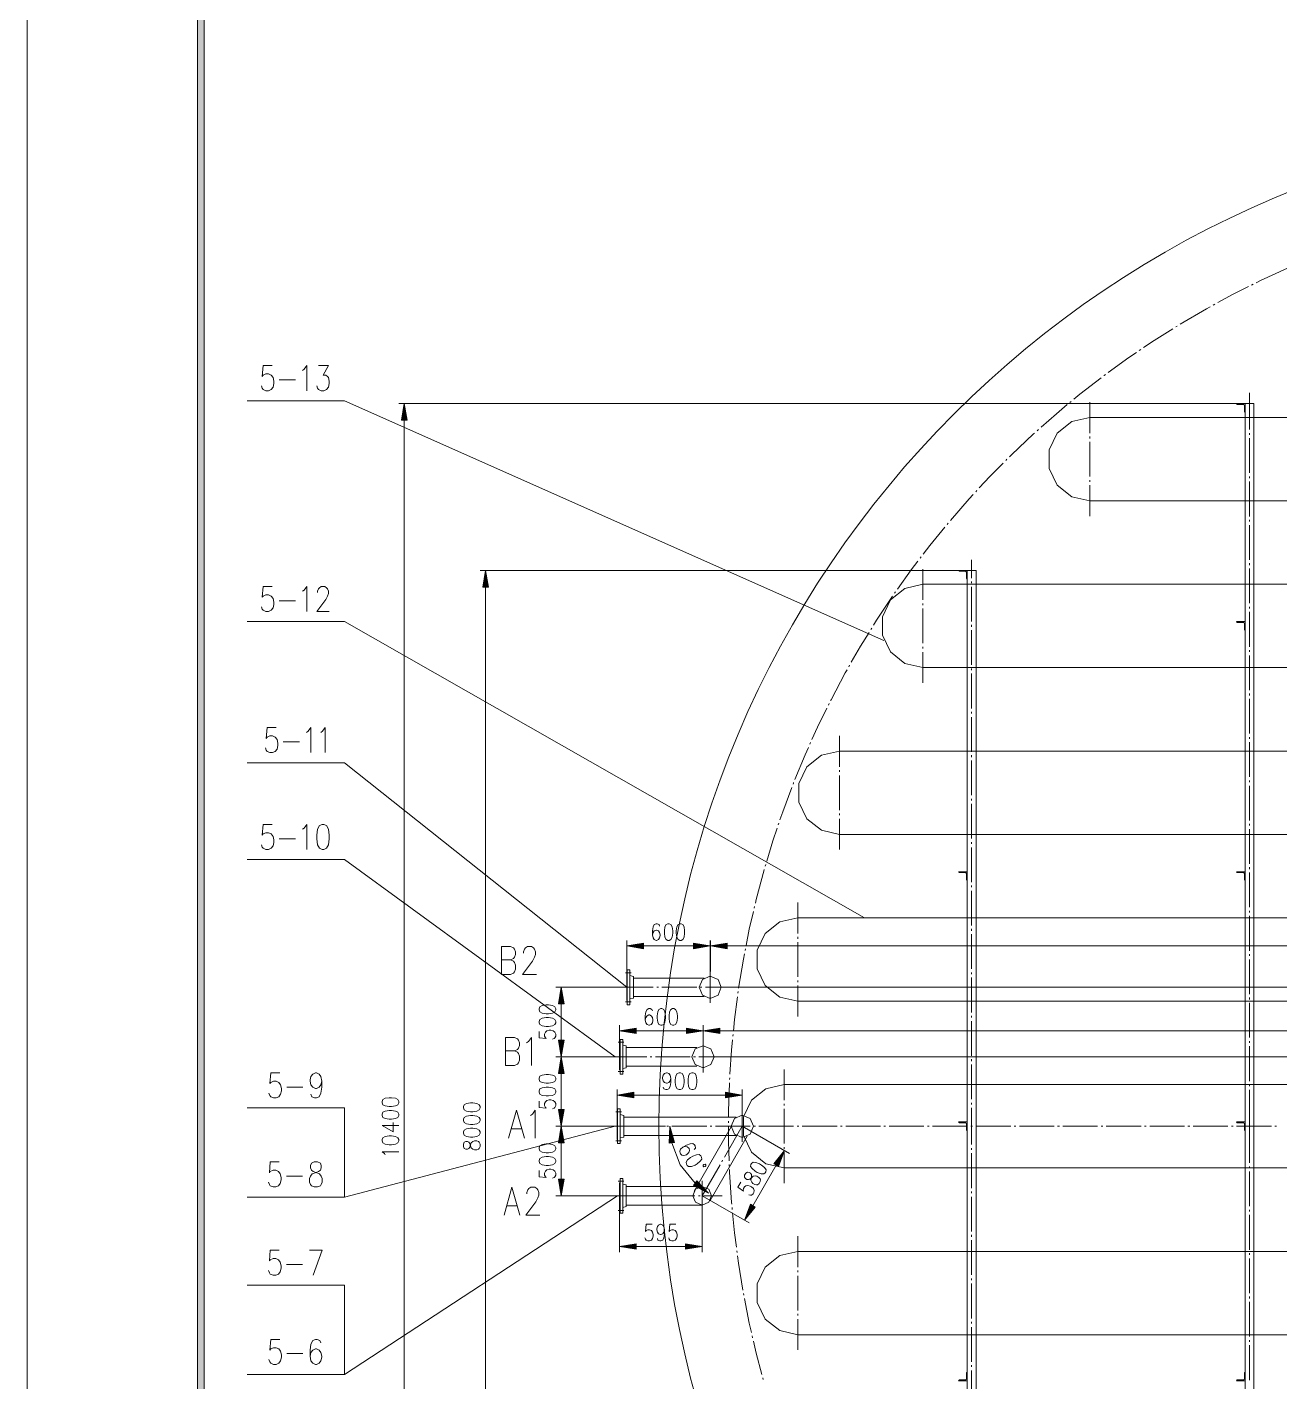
# Model space of a CAD drawing. Header units: millimetres. Extents: x 0 to 829, y 0 to 586.
# Drawn here: x 0 to 177.7, y 139.1 to 331.3 of the extents above; entities that cross this region are included whole.
import ezdxf

# ---------------------------------------------------------------- set-up
doc = ezdxf.new("R2010")
doc.units = ezdxf.units.MM

msp = doc.modelspace()

# ---------------------------------------------------------------- hatches: boundary and pattern name
h = msp.add_hatch(color=0)
h.dxf.hatch_style = 2
h.paths.add_polyline_path([(24.154694, 576.266028), (25.142472, 575.281778), (25.142472, 10.3505), (24.154694, 9.36625)])
h = msp.add_hatch(color=0)
h.dxf.hatch_style = 2
h.paths.add_polyline_path([(53.11775, 275.49475), (53.512861, 277.861889), (53.907972, 275.49475)])
h = msp.add_hatch(color=0)
h.dxf.hatch_style = 2
h.paths.add_polyline_path([(171.573472, 277.848836), (171.560419, 277.861889), (171.573472, 277.874942), (171.586525, 277.861889)])
h = msp.add_hatch(color=0)
h.dxf.hatch_style = 2
h.paths.add_polyline_path([(64.653583, 251.833944), (65.048694, 254.197556), (65.443806, 251.833944)])
h = msp.add_hatch(color=0)
h.dxf.hatch_style = 2
h.paths.add_polyline_path([(132.136444, 254.184503), (132.123392, 254.197556), (132.136444, 254.210608), (132.149497, 254.197556)])
h = msp.add_hatch(color=0)
h.dxf.hatch_style = 2
h.paths.add_polyline_path([(87.450083, 201.305583), (85.086472, 200.914), (87.450083, 200.518889)])
h = msp.add_hatch(color=0)
h.dxf.hatch_style = 2
h.paths.add_polyline_path([(94.5515, 201.305583), (96.915111, 200.914), (94.5515, 200.518889)])
h = msp.add_hatch(color=0)
h.dxf.hatch_style = 2
h.paths.add_polyline_path([(99.303417, 201.305583), (96.936278, 200.914), (99.303417, 200.518889)])
h = msp.add_hatch(color=0)
h.dxf.hatch_style = 2
h.paths.add_polyline_path([(75.385083, 192.676639), (75.776667, 195.043778), (76.171778, 192.676639)])
h = msp.add_hatch(color=0)
h.dxf.hatch_style = 2
h.paths.add_polyline_path([(86.427028, 189.258222), (84.059889, 188.863111), (86.427028, 188.471528)])
h = msp.add_hatch(color=0)
h.dxf.hatch_style = 2
h.paths.add_polyline_path([(93.524917, 189.258222), (95.892056, 188.863111), (93.524917, 188.471528)])
h = msp.add_hatch(color=0)
h.dxf.hatch_style = 2
h.paths.add_polyline_path([(98.255667, 189.258222), (95.892056, 188.863111), (98.255667, 188.471528)])
h = msp.add_hatch(color=0)
h.dxf.hatch_style = 2
h.paths.add_polyline_path([(75.385083, 187.550778), (75.776667, 185.183639), (76.171778, 187.550778)])
h = msp.add_hatch(color=0)
h.dxf.hatch_style = 2
h.paths.add_polyline_path([(75.385083, 182.820028), (75.776667, 185.183639), (76.171778, 182.820028)])
h = msp.add_hatch(color=0)
h.dxf.hatch_style = 2
h.paths.add_polyline_path([(86.084833, 180.1495), (83.717694, 179.754389), (86.084833, 179.359278)])
h = msp.add_hatch(color=0)
h.dxf.hatch_style = 2
h.paths.add_polyline_path([(99.098806, 180.1495), (101.465944, 179.754389), (99.098806, 179.359278)])
h = msp.add_hatch(color=0)
h.dxf.hatch_style = 2
h.paths.add_polyline_path([(75.385083, 177.690639), (75.776667, 175.327028), (76.171778, 177.690639)])
h = msp.add_hatch(color=0)
h.dxf.hatch_style = 2
h.paths.add_polyline_path([(75.385083, 172.959889), (75.776667, 175.327028), (76.171778, 172.959889)])
h = msp.add_hatch(color=0)
h.dxf.hatch_style = 2
h.paths.add_polyline_path([(91.066056, 172.931667), (91.200111, 175.327028), (91.849222, 173.016333)])
h = msp.add_hatch(color=0)
h.dxf.hatch_style = 2
h.paths.add_polyline_path([(105.932111, 170.014194), (107.456111, 171.866278), (106.6165, 169.619083)])
h = msp.add_hatch(color=0)
h.dxf.hatch_style = 2
h.paths.add_polyline_path([(75.385083, 167.834028), (75.776667, 165.466889), (76.171778, 167.834028)])
h = msp.add_hatch(color=0)
h.dxf.hatch_style = 2
h.paths.add_polyline_path([(94.992472, 167.572972), (96.668167, 165.854944), (94.526806, 166.934444)])
h = msp.add_hatch(color=0)
h.dxf.hatch_style = 2
h.paths.add_polyline_path([(102.605417, 164.253333), (101.765806, 162.006139), (103.289806, 163.858222)])
h = msp.add_hatch(color=0)
h.dxf.hatch_style = 2
h.paths.add_polyline_path([(86.427028, 158.668861), (84.059889, 158.277278), (86.427028, 157.882167)])
h = msp.add_hatch(color=0)
h.dxf.hatch_style = 2
h.paths.add_polyline_path([(93.426139, 158.668861), (95.793278, 158.277278), (93.426139, 157.882167)])

# ---------------------------------------------------------------- linework, layer by layer
at = {"color": 0, "lineweight": 0}
for points in [[(0, 0), (0, 585.632278), (829.154778, 585.632278), (829.154778, 0)], [(24.154694, 576.266028), (25.142472, 575.281778), (25.142472, 10.3505), (24.154694, 9.36625)], [(53.11775, 275.49475), (53.512861, 277.861889), (53.907972, 275.49475)], [(64.653583, 251.833944), (65.048694, 254.197556), (65.443806, 251.833944)], [(41.857083, 218.147194), (41.476083, 217.977861), (41.222083, 217.469861), (41.098611, 216.626722), (41.098611, 216.118722), (41.222083, 215.275583), (41.476083, 214.767583), (41.857083, 214.59825), (42.111083, 214.59825), (42.492083, 214.767583), (42.746083, 215.275583), (42.873083, 216.118722), (42.873083, 216.626722), (42.746083, 217.469861), (42.492083, 217.977861), (42.111083, 218.147194)], [(90.917889, 204.067833), (90.663889, 203.954944), (90.494556, 203.616278), (90.409889, 203.051833), (90.409889, 202.716694), (90.494556, 202.15225), (90.663889, 201.813583), (90.917889, 201.700694), (91.083694, 201.700694), (91.337694, 201.813583), (91.507028, 202.15225), (91.591694, 202.716694), (91.591694, 203.051833), (91.507028, 203.616278), (91.337694, 203.954944), (91.083694, 204.067833)], [(92.607694, 204.067833), (92.353694, 203.954944), (92.184361, 203.616278), (92.099694, 203.051833), (92.099694, 202.716694), (92.184361, 202.15225), (92.353694, 201.813583), (92.607694, 201.700694), (92.777028, 201.700694), (93.0275, 201.813583), (93.196833, 202.15225), (93.2815, 202.716694), (93.2815, 203.051833), (93.196833, 203.616278), (93.0275, 203.954944), (92.777028, 204.067833)], [(87.450083, 201.305583), (85.086472, 200.914), (87.450083, 200.518889)], [(94.5515, 201.305583), (96.915111, 200.914), (94.5515, 200.518889)], [(99.303417, 201.305583), (96.936278, 200.914), (99.303417, 200.518889)], [(95.348778, 195.043778), (95.807389, 196.1515), (96.915111, 196.610111), (98.026361, 196.1515), (98.484972, 195.043778), (98.026361, 193.936056), (96.915111, 193.477444), (95.807389, 193.936056)], [(75.385083, 192.676639), (75.776667, 195.043778), (76.171778, 192.676639)], [(72.622833, 191.826444), (72.735722, 191.554806), (73.074389, 191.374889), (73.635306, 191.286694), (73.973972, 191.286694), (74.538417, 191.374889), (74.877083, 191.554806), (74.989972, 191.826444), (74.989972, 192.006361), (74.877083, 192.278), (74.538417, 192.457917), (73.973972, 192.549639), (73.635306, 192.549639), (73.074389, 192.457917), (72.735722, 192.278), (72.622833, 192.006361)], [(72.622833, 190.02375), (72.735722, 189.752111), (73.074389, 189.572194), (73.635306, 189.484), (73.973972, 189.484), (74.538417, 189.572194), (74.877083, 189.752111), (74.989972, 190.02375), (74.989972, 190.203667), (74.877083, 190.475306), (74.538417, 190.655222), (73.973972, 190.743417), (73.635306, 190.743417), (73.074389, 190.655222), (72.735722, 190.475306), (72.622833, 190.203667)], [(89.891306, 192.020472), (89.637306, 191.907583), (89.467972, 191.568917), (89.383306, 191.004472), (89.383306, 190.665806), (89.467972, 190.104889), (89.637306, 189.766222), (89.891306, 189.653333), (90.060639, 189.653333), (90.314639, 189.766222), (90.480444, 190.104889), (90.565111, 190.665806), (90.565111, 191.004472), (90.480444, 191.568917), (90.314639, 191.907583), (90.060639, 192.020472)], [(91.581111, 192.020472), (91.327111, 191.907583), (91.157778, 191.568917), (91.073111, 191.004472), (91.073111, 190.665806), (91.157778, 190.104889), (91.327111, 189.766222), (91.581111, 189.653333), (91.750444, 189.653333), (92.004444, 189.766222), (92.173778, 190.104889), (92.254917, 190.665806), (92.254917, 191.004472), (92.173778, 191.568917), (92.004444, 191.907583), (91.750444, 192.020472)], [(86.427028, 189.258222), (84.059889, 188.863111), (86.427028, 188.471528)], [(93.524917, 189.258222), (95.892056, 188.863111), (93.524917, 188.471528)], [(98.255667, 189.258222), (95.892056, 188.863111), (98.255667, 188.471528)], [(75.385083, 187.550778), (75.776667, 185.183639), (76.171778, 187.550778)], [(94.322194, 185.183639), (94.780806, 186.291361), (95.892056, 186.7535), (96.999778, 186.291361), (97.458389, 185.183639), (96.999778, 184.075917), (95.892056, 183.617306), (94.780806, 184.075917)], [(75.385083, 182.820028), (75.776667, 185.183639), (76.171778, 182.820028)], [(72.622833, 181.966306), (72.735722, 181.698194), (73.074389, 181.518278), (73.635306, 181.426556), (73.973972, 181.426556), (74.538417, 181.518278), (74.877083, 181.698194), (74.989972, 181.966306), (74.989972, 182.146222), (74.877083, 182.417861), (74.538417, 182.597778), (73.973972, 182.6895), (73.635306, 182.6895), (73.074389, 182.597778), (72.735722, 182.417861), (72.622833, 182.146222)], [(92.501861, 182.908222), (92.230222, 182.798861), (92.050306, 182.460194), (91.962111, 181.89575), (91.962111, 181.557083), (92.050306, 180.992639), (92.230222, 180.6575), (92.501861, 180.544611), (92.681778, 180.544611), (92.953417, 180.6575), (93.133333, 180.992639), (93.221528, 181.557083), (93.221528, 181.89575), (93.133333, 182.460194), (92.953417, 182.798861), (92.681778, 182.908222)], [(94.304556, 182.908222), (94.032917, 182.798861), (93.853, 182.460194), (93.764806, 181.89575), (93.764806, 181.557083), (93.853, 180.992639), (94.032917, 180.6575), (94.304556, 180.544611), (94.484472, 180.544611), (94.756111, 180.6575), (94.936028, 180.992639), (95.024222, 181.557083), (95.024222, 181.89575), (94.936028, 182.460194), (94.756111, 182.798861), (94.484472, 182.908222)], [(72.622833, 180.163611), (72.735722, 179.8955), (73.074389, 179.715583), (73.635306, 179.623861), (73.973972, 179.623861), (74.538417, 179.715583), (74.877083, 179.8955), (74.989972, 180.163611), (74.989972, 180.343528), (74.877083, 180.615167), (74.538417, 180.795083), (73.973972, 180.886806), (73.635306, 180.886806), (73.074389, 180.795083), (72.735722, 180.615167), (72.622833, 180.343528)], [(50.359028, 178.660778), (50.471917, 178.389139), (50.807056, 178.209222), (51.3715, 178.121028), (51.710167, 178.121028), (52.274611, 178.209222), (52.60975, 178.389139), (52.722639, 178.660778), (52.722639, 178.840694), (52.60975, 179.112333), (52.274611, 179.29225), (51.710167, 179.380444), (51.3715, 179.380444), (50.807056, 179.29225), (50.471917, 179.112333), (50.359028, 178.840694)], [(86.084833, 180.1495), (83.717694, 179.754389), (86.084833, 179.359278)], [(99.098806, 180.1495), (101.465944, 179.754389), (99.098806, 179.359278)], [(50.359028, 176.858083), (50.471917, 176.586444), (50.807056, 176.406528), (51.3715, 176.318333), (51.710167, 176.318333), (52.274611, 176.406528), (52.60975, 176.586444), (52.722639, 176.858083), (52.722639, 177.038), (52.60975, 177.309639), (52.274611, 177.489556), (51.710167, 177.57775), (51.3715, 177.57775), (50.807056, 177.489556), (50.471917, 177.309639), (50.359028, 177.038)], [(61.891333, 177.941111), (62.004222, 177.669472), (62.342889, 177.489556), (62.907333, 177.397833), (63.246, 177.397833), (63.806917, 177.489556), (64.145583, 177.669472), (64.258472, 177.941111), (64.258472, 178.121028), (64.145583, 178.389139), (63.806917, 178.569056), (63.246, 178.660778), (62.907333, 178.660778), (62.342889, 178.569056), (62.004222, 178.389139), (61.891333, 178.121028)], [(61.891333, 176.138417), (62.004222, 175.866778), (62.342889, 175.686861), (62.907333, 175.595139), (63.246, 175.595139), (63.806917, 175.686861), (64.145583, 175.866778), (64.258472, 176.138417), (64.258472, 176.318333), (64.145583, 176.586444), (63.806917, 176.766361), (63.246, 176.858083), (62.907333, 176.858083), (62.342889, 176.766361), (62.004222, 176.586444), (61.891333, 176.318333)], [(75.385083, 177.690639), (75.776667, 175.327028), (76.171778, 177.690639)], [(99.896083, 175.327028), (100.358222, 176.43475), (101.465944, 176.893361), (102.573667, 176.43475), (103.032278, 175.327028), (102.573667, 174.215778), (101.465944, 173.757167), (100.358222, 174.215778)], [(61.891333, 174.332194), (62.004222, 174.064083), (62.342889, 173.884167), (62.907333, 173.792444), (63.246, 173.792444), (63.806917, 173.884167), (64.145583, 174.064083), (64.258472, 174.332194), (64.258472, 174.515639), (64.145583, 174.78375), (63.806917, 174.963667), (63.246, 175.055389), (62.907333, 175.055389), (62.342889, 174.963667), (62.004222, 174.78375), (61.891333, 174.515639)], [(75.385083, 172.959889), (75.776667, 175.327028), (76.171778, 172.959889)], [(91.066056, 172.931667), (91.200111, 175.327028), (91.849222, 173.016333)], [(50.359028, 173.252694), (50.471917, 172.981056), (50.807056, 172.801139), (51.3715, 172.712944), (51.710167, 172.712944), (52.274611, 172.801139), (52.60975, 172.981056), (52.722639, 173.252694), (52.722639, 173.432611), (52.60975, 173.70425), (52.274611, 173.884167), (51.710167, 173.972361), (51.3715, 173.972361), (50.807056, 173.884167), (50.471917, 173.70425), (50.359028, 173.432611)], [(61.891333, 172.441306), (62.004222, 172.169667), (62.23, 172.081472), (62.455778, 172.081472), (62.681556, 172.169667), (62.794444, 172.349583), (62.907333, 172.712944), (63.020222, 172.981056), (63.246, 173.160972), (63.471778, 173.252694), (63.806917, 173.252694), (64.032694, 173.160972), (64.145583, 173.072778), (64.258472, 172.801139), (64.258472, 172.441306), (64.145583, 172.169667), (64.032694, 172.081472), (63.806917, 171.98975), (63.471778, 171.98975), (63.246, 172.081472), (63.020222, 172.261389), (62.907333, 172.5295), (62.794444, 172.892861), (62.681556, 173.072778), (62.455778, 173.160972), (62.23, 173.160972), (62.004222, 173.072778), (61.891333, 172.801139)], [(72.622833, 172.109694), (72.735722, 171.838056), (73.074389, 171.658139), (73.635306, 171.566417), (73.973972, 171.566417), (74.538417, 171.658139), (74.877083, 171.838056), (74.989972, 172.109694), (74.989972, 172.289611), (74.877083, 172.557722), (74.538417, 172.741167), (73.973972, 172.829361), (73.635306, 172.829361), (73.074389, 172.741167), (72.735722, 172.557722), (72.622833, 172.289611)], [(95.578083, 171.121917), (95.34525, 171.301833), (94.96425, 171.287722), (94.431556, 171.086639), (94.13875, 170.917306), (93.69425, 170.557472), (93.493167, 170.229389), (93.528444, 169.940111), (93.620167, 169.784889), (93.853, 169.604972), (94.237528, 169.619083), (94.770222, 169.823694), (95.063028, 169.993028), (95.504, 170.352861), (95.708611, 170.677417), (95.669806, 170.966694)], [(105.932111, 170.014194), (107.456111, 171.866278), (106.6165, 169.619083)], [(40.717611, 170.261139), (40.336611, 170.091806), (40.209611, 169.753139), (40.209611, 169.418), (40.336611, 169.079333), (40.590611, 168.91), (41.098611, 168.740667), (41.476083, 168.571333), (41.730083, 168.232667), (41.857083, 167.894), (41.857083, 167.389528), (41.730083, 167.050861), (41.603083, 166.881528), (41.222083, 166.712194), (40.717611, 166.712194), (40.336611, 166.881528), (40.209611, 167.050861), (40.082611, 167.389528), (40.082611, 167.894), (40.209611, 168.232667), (40.463611, 168.571333), (40.844611, 168.740667), (41.349083, 168.91), (41.603083, 169.079333), (41.730083, 169.418), (41.730083, 169.753139), (41.603083, 170.091806), (41.222083, 170.261139)], [(72.622833, 170.307), (72.735722, 170.035361), (73.074389, 169.855444), (73.635306, 169.763722), (73.973972, 169.763722), (74.538417, 169.855444), (74.877083, 170.035361), (74.989972, 170.307), (74.989972, 170.486917), (74.877083, 170.755028), (74.538417, 170.938472), (73.973972, 171.026667), (73.635306, 171.026667), (73.074389, 170.938472), (72.735722, 170.755028), (72.622833, 170.486917)], [(96.195444, 169.604972), (96.308333, 169.731972), (96.301278, 169.873083), (96.177806, 169.950694), (96.015528, 169.918944), (95.902639, 169.791944), (95.909694, 169.650833), (96.029639, 169.573222)], [(102.6795, 169.904833), (102.651278, 169.629667), (102.859417, 169.312167), (103.303917, 168.959389), (103.596722, 168.790056), (104.129417, 168.581917), (104.506889, 168.557222), (104.729139, 168.723028), (104.813806, 168.867667), (104.842028, 169.142833), (104.633889, 169.460333), (104.189389, 169.813111), (103.896583, 169.982444), (103.367417, 170.190583), (102.989944, 170.215278), (102.764167, 170.049472)], [(75.385083, 167.834028), (75.776667, 165.466889), (76.171778, 167.834028)], [(94.992472, 167.572972), (96.668167, 165.854944), (94.526806, 166.934444)], [(101.794028, 168.366722), (101.765806, 168.091556), (101.9175, 167.904583), (102.111528, 167.795222), (102.351417, 167.752889), (102.531333, 167.844611), (102.799444, 168.080972), (103.021694, 168.24325), (103.303917, 168.278528), (103.540278, 168.236194), (103.833083, 168.070389), (103.984778, 167.883417), (104.041222, 167.752889), (104.013, 167.477722), (103.843667, 167.184917), (103.617889, 167.022639), (103.480306, 167.005), (103.240417, 167.043806), (102.947611, 167.213139), (102.795917, 167.400111), (102.686556, 167.657639), (102.714778, 167.932806), (102.785333, 168.282056), (102.771222, 168.486667), (102.619528, 168.670111), (102.4255, 168.783), (102.185611, 168.825333), (101.963361, 168.659528)], [(94.463306, 165.466889), (94.844306, 166.394694), (95.772111, 166.779222), (96.699917, 166.394694), (97.084444, 165.466889), (96.699917, 164.539083), (95.772111, 164.154556), (94.844306, 164.539083)], [(102.605417, 164.253333), (101.765806, 162.006139), (103.289806, 163.858222)], [(86.427028, 158.668861), (84.059889, 158.277278), (86.427028, 157.882167)], [(93.426139, 158.668861), (95.793278, 158.277278), (93.426139, 157.882167)]]:
    msp.add_lwpolyline(points, close=True, dxfattribs=at)
for points in [[(178.830111, 297.081222), (174.981306, 295.310278), (174.371, 295.003361)], [(173.273861, 294.453028), (171.107806, 293.37), (168.91, 292.181139)], [(173.933556, 294.784639), (173.711306, 294.675278)], [(167.8305, 291.595528), (167.297806, 291.30625), (163.572472, 289.129611)], [(168.479611, 291.948306), (168.260889, 291.828361)], [(162.531778, 288.476972), (159.889472, 286.811861), (158.40075, 285.806444)], [(163.156194, 288.868556), (162.948056, 288.738028)], [(157.381222, 285.118528), (156.298194, 284.388278), (153.373667, 282.268083)], [(157.991528, 285.531278), (157.790444, 285.393694)], [(34.759194, 283.24175), (33.492722, 283.24175), (33.365722, 281.721278), (33.492722, 281.890611), (33.870194, 282.059944), (34.251194, 282.059944), (34.632194, 281.890611), (34.886194, 281.551944), (35.013194, 281.043944), (35.013194, 280.708806), (34.886194, 280.200806), (34.632194, 279.862139), (34.251194, 279.692806), (33.870194, 279.692806), (33.492722, 279.862139), (33.365722, 280.031472), (33.238722, 280.370139)], [(39.070139, 282.567944), (39.324139, 282.737278), (39.701611, 283.24175), (39.701611, 279.692806)], [(41.349083, 283.24175), (42.746083, 283.24175), (41.984083, 281.890611), (42.365083, 281.890611), (42.619083, 281.721278), (42.746083, 281.551944), (42.873083, 281.043944), (42.873083, 280.708806), (42.746083, 280.200806), (42.492083, 279.862139), (42.111083, 279.692806), (41.730083, 279.692806), (41.349083, 279.862139), (41.222083, 280.031472), (41.098611, 280.370139)], [(35.771667, 281.213278), (38.054139, 281.213278)], [(152.385889, 281.534306), (149.366111, 279.191861), (148.519444, 278.493361)], [(152.975028, 281.978806), (152.788056, 281.848278), (152.773944, 281.834167)], [(173.436139, 279.36825), (173.436139, 274.178889)], [(45.007389, 278.267583), (31.206722, 278.267583)], [(121.556639, 244.245694), (45.007389, 278.267583)], [(171.573472, 277.861889), (52.722639, 277.861889)], [(147.574, 277.710194), (146.028833, 276.429611), (143.848667, 274.499917)], [(148.141972, 278.179389), (147.951472, 278.024167)], [(150.759583, 278.041806), (150.759583, 273.670889)], [(174.057028, 277.861889), (171.573472, 277.861889)], [(171.573472, 277.861889), (171.693417, 277.741944)], [(172.578889, 277.741944), (171.693417, 277.741944)], [(172.698833, 277.625528), (172.578889, 277.741944)], [(172.698833, 277.625528), (172.698833, 276.736528)], [(172.81525, 277.861889), (172.81525, 175.327028)], [(174.057028, 277.861889), (174.057028, 175.327028)], [(53.512861, 275.49475), (53.512861, 75.155778)], [(150.759583, 275.889861), (148.194889, 275.30425), (146.134667, 273.660306), (144.995194, 271.289639), (144.995194, 268.657917), (146.134667, 266.283722), (148.194889, 264.643306), (150.759583, 264.057694)], [(150.759583, 275.889861), (298.647556, 275.889861)], [(172.698833, 276.736528), (172.81525, 276.616583)], [(142.924389, 273.685), (142.783278, 273.558), (139.632972, 270.580556), (139.354278, 270.301861)], [(143.47825, 274.171833), (143.294806, 274.009556)], [(150.759583, 273.177), (150.759583, 272.930056)], [(173.436139, 273.685), (173.436139, 273.438056)], [(150.759583, 272.439694), (150.759583, 267.507861)], [(173.436139, 272.944167), (173.436139, 268.015861)], [(138.489972, 269.426972), (136.581444, 267.504333), (135.075083, 265.885083)], [(139.008556, 269.952611), (138.835694, 269.776222)], [(173.436139, 267.521972), (173.436139, 267.275028)], [(134.739944, 265.52525), (134.574139, 265.345333)], [(150.759583, 267.013972), (150.759583, 266.770556)], [(150.759583, 266.276667), (150.759583, 261.90575)], [(173.436139, 266.784667), (173.436139, 261.852833)], [(134.239, 264.9855), (133.632222, 264.332861), (130.989917, 261.295444)], [(150.759583, 264.057694), (328.224444, 264.057694)], [(130.203222, 260.346472), (128.051278, 257.704167), (127.134056, 256.504722)], [(130.668889, 260.917972), (130.513667, 260.727472)], [(173.436139, 261.362472), (173.436139, 261.115528)], [(173.436139, 260.621639), (173.436139, 255.693333)], [(126.837722, 256.113139), (126.689556, 255.915583)], [(133.999111, 255.707444), (133.999111, 253.103944)], [(132.136444, 254.197556), (64.258472, 254.197556)], [(126.389694, 255.524), (125.423083, 254.257528), (123.496917, 251.548194)], [(127.098778, 254.377472), (127.098778, 250.010083)], [(134.62, 254.197556), (132.136444, 254.197556)], [(132.136444, 254.197556), (132.256389, 254.081139)], [(133.141861, 254.081139), (132.256389, 254.081139)], [(133.261806, 253.961194), (133.141861, 254.081139)], [(133.261806, 253.961194), (133.261806, 253.075722)], [(133.378222, 254.197556), (133.378222, 175.327028)], [(134.62, 254.197556), (134.62, 175.327028)], [(173.436139, 255.199444), (173.436139, 254.9525)], [(173.436139, 254.458611), (173.436139, 249.530306)], [(34.759194, 251.908028), (33.492722, 251.908028), (33.365722, 250.387556), (33.492722, 250.556889), (33.870194, 250.726222), (34.251194, 250.726222), (34.632194, 250.556889), (34.886194, 250.218222), (35.013194, 249.710222), (35.013194, 249.371556), (34.886194, 248.867083), (34.632194, 248.528417), (34.251194, 248.359083), (33.870194, 248.359083), (33.492722, 248.528417), (33.365722, 248.69775), (33.238722, 249.036417)], [(39.070139, 251.230694), (39.324139, 251.400028), (39.701611, 251.908028), (39.701611, 248.359083)], [(41.222083, 251.064889), (41.222083, 251.230694), (41.349083, 251.569361), (41.476083, 251.738694), (41.730083, 251.908028), (42.238083, 251.908028), (42.492083, 251.738694), (42.619083, 251.569361), (42.746083, 251.230694), (42.746083, 250.895556), (42.619083, 250.556889), (42.365083, 250.048889), (41.098611, 248.359083), (42.873083, 248.359083)], [(65.048694, 251.833944), (65.048694, 98.820111)], [(127.098778, 252.225528), (124.534083, 251.639917), (122.473861, 249.9995), (121.330861, 247.628833), (121.330861, 244.993583), (122.473861, 242.622917), (124.534083, 240.9825), (127.098778, 240.396889)], [(127.098778, 252.225528), (328.224444, 252.225528)], [(133.261806, 253.075722), (133.378222, 252.955778)], [(133.999111, 252.610056), (133.999111, 252.363111)], [(133.999111, 251.87275), (133.999111, 246.940917)], [(122.787833, 250.542778), (120.515944, 247.117306), (120.089083, 246.429389)], [(123.211167, 251.146028), (123.066528, 250.948472)], [(35.771667, 249.879556), (38.054139, 249.879556)], [(127.098778, 249.516194), (127.098778, 249.26925)], [(127.098778, 248.775361), (127.098778, 243.847056)], [(173.436139, 249.036417), (173.436139, 248.789472)], [(173.436139, 248.299111), (173.436139, 243.367278)], [(45.007389, 246.930333), (31.206722, 246.930333)], [(118.815556, 204.903917), (45.007389, 246.930333)], [(133.999111, 246.450556), (133.999111, 246.203611)], [(171.573472, 246.933861), (171.693417, 246.813917)], [(171.573472, 246.933861), (172.81525, 246.933861)], [(172.578889, 246.813917), (171.693417, 246.813917)], [(172.698833, 246.6975), (172.578889, 246.813917)], [(172.698833, 246.6975), (172.698833, 245.8085)], [(172.81525, 245.688556), (172.81525, 246.933861)], [(119.4435, 245.385167), (118.237, 243.430778), (116.931722, 241.155361)], [(119.831556, 246.009583), (119.701028, 245.801444)], [(133.999111, 245.709722), (133.999111, 240.781417)], [(172.698833, 245.8085), (172.81525, 245.688556)], [(127.098778, 243.353167), (127.098778, 243.106222)], [(127.098778, 242.612333), (127.098778, 238.244944)], [(173.436139, 242.873389), (173.436139, 242.629972)], [(116.688306, 240.7285), (116.564833, 240.513306)], [(127.098778, 240.396889), (344.000667, 240.396889)], [(133.999111, 240.287528), (133.999111, 240.040583)], [(173.436139, 242.136083), (173.436139, 237.207778)], [(116.321417, 240.089972), (116.081528, 239.673694), (114.049528, 235.846056), (114.000139, 235.750806)], [(133.999111, 239.546694), (133.999111, 234.618389)], [(173.436139, 236.713889), (173.436139, 236.466944)], [(113.460389, 234.646611), (112.141, 231.958444), (111.350778, 230.201611)], [(113.784944, 235.309833), (113.675583, 235.087583)], [(173.436139, 235.973056), (173.436139, 231.04475)], [(133.999111, 234.1245), (133.999111, 233.877556)], [(133.999111, 233.387194), (133.999111, 228.455361)], [(35.330694, 231.887889), (34.060694, 231.887889), (33.933694, 230.367417), (34.060694, 230.53675), (34.441694, 230.706083), (34.822694, 230.706083), (35.203694, 230.53675), (35.457694, 230.198083), (35.584694, 229.690083), (35.584694, 229.351417), (35.457694, 228.846944), (35.203694, 228.508278), (34.822694, 228.338944), (34.441694, 228.338944), (34.060694, 228.508278), (33.933694, 228.677611), (33.806694, 229.016278)], [(39.638111, 231.210556), (39.892111, 231.379889), (40.273111, 231.887889), (40.273111, 228.338944)], [(41.666583, 231.210556), (41.920583, 231.379889), (42.301583, 231.887889), (42.301583, 228.338944)], [(115.266611, 230.716667), (115.266611, 226.34575)], [(36.343167, 229.859417), (38.625639, 229.859417)], [(110.846306, 229.079778), (110.363, 228.007333), (108.937778, 224.546583)], [(111.149694, 229.753583), (111.047389, 229.527806)], [(173.436139, 230.550861), (173.436139, 230.303917)], [(173.436139, 229.813556), (173.436139, 224.881722)], [(45.007389, 226.910194), (31.206722, 226.910194)], [(85.086472, 195.043778), (45.007389, 226.910194)], [(115.266611, 228.564722), (112.701917, 227.979111), (110.641694, 226.338694), (109.502222, 223.9645), (109.502222, 221.332778), (110.641694, 218.962111), (112.701917, 217.318167), (115.266611, 216.732556)], [(115.266611, 228.564722), (344.000667, 228.564722)], [(133.999111, 227.961472), (133.999111, 227.718056)], [(133.999111, 227.224167), (133.999111, 222.295861)], [(115.266611, 225.851861), (115.266611, 225.608444)], [(115.266611, 225.114556), (115.266611, 220.18625)], [(108.48975, 223.403583), (107.195056, 219.942833), (106.803472, 218.782194)], [(108.750806, 224.0915), (108.712, 223.999778), (108.662611, 223.862194)], [(173.436139, 224.387833), (173.436139, 224.144417)], [(173.436139, 223.650528), (173.436139, 218.718694)], [(133.999111, 221.801972), (133.999111, 221.555028)], [(133.999111, 221.061139), (133.999111, 216.132833)], [(115.266611, 219.692361), (115.266611, 219.445417)], [(34.759194, 218.147194), (33.492722, 218.147194), (33.365722, 216.626722), (33.492722, 216.796056), (33.870194, 216.965389), (34.251194, 216.965389), (34.632194, 216.796056), (34.886194, 216.457389), (35.013194, 215.949389), (35.013194, 215.610722), (34.886194, 215.10625), (34.632194, 214.767583), (34.251194, 214.59825), (33.870194, 214.59825), (33.492722, 214.767583), (33.365722, 214.936917), (33.238722, 215.275583)], [(39.070139, 217.469861), (39.324139, 217.639194), (39.701611, 218.147194), (39.701611, 214.59825)], [(106.408361, 217.618028), (105.808639, 215.8365), (104.930222, 212.926083)], [(106.644722, 218.316528), (106.567111, 218.083694)], [(115.266611, 218.951528), (115.266611, 214.580611)], [(173.436139, 218.228333), (173.436139, 217.981389)], [(173.436139, 217.4875), (173.436139, 212.559194)], [(35.771667, 216.118722), (38.054139, 216.118722)], [(115.266611, 216.732556), (353.860806, 216.732556)], [(133.999111, 215.638944), (133.999111, 215.392)], [(133.999111, 214.898111), (133.999111, 209.969806)], [(45.007389, 213.1695), (31.206722, 213.1695)], [(83.439, 185.183639), (45.007389, 213.1695)], [(104.573917, 211.747806), (104.556278, 211.687833), (103.4415, 207.500361), (103.321556, 206.992361)], [(104.789111, 212.456889), (104.718556, 212.220528)], [(173.436139, 212.065306), (173.436139, 211.818361)], [(132.136444, 211.440889), (132.256389, 211.320944)], [(132.136444, 211.440889), (133.378222, 211.440889)], [(133.141861, 211.320944), (132.256389, 211.320944)], [(133.261806, 211.204528), (133.141861, 211.320944)], [(133.261806, 211.204528), (133.261806, 210.315528)], [(133.261806, 210.315528), (133.378222, 210.195583)], [(133.378222, 210.195583), (133.378222, 211.440889)], [(171.573472, 211.440889), (172.81525, 211.440889)], [(171.573472, 211.440889), (171.693417, 211.320944)], [(172.578889, 211.320944), (171.693417, 211.320944)], [(172.698833, 211.204528), (172.578889, 211.320944)], [(172.698833, 211.204528), (172.698833, 210.315528)], [(172.698833, 210.315528), (172.81525, 210.195583)], [(172.81525, 210.195583), (172.81525, 211.440889)], [(173.436139, 211.324472), (173.436139, 206.396167)], [(133.999111, 209.475917), (133.999111, 209.2325)], [(133.999111, 208.738611), (133.999111, 203.806778)], [(103.046389, 205.792917), (102.460778, 203.281139), (102.009222, 200.988083)], [(103.212194, 206.512583), (103.15575, 206.272694)], [(109.354056, 207.055861), (109.354056, 202.684944)], [(173.436139, 205.902278), (173.436139, 205.655333)], [(89.732556, 203.729167), (89.647889, 203.954944), (89.393889, 204.067833), (89.224556, 204.067833), (88.974083, 203.954944), (88.80475, 203.616278), (88.720083, 203.051833), (88.720083, 202.490917), (88.80475, 202.039361), (88.974083, 201.813583), (89.224556, 201.700694), (89.309222, 201.700694), (89.563222, 201.813583), (89.732556, 202.039361), (89.817222, 202.378028), (89.817222, 202.490917), (89.732556, 202.829583), (89.563222, 203.051833), (89.309222, 203.164722), (89.224556, 203.164722), (88.974083, 203.051833), (88.80475, 202.829583), (88.720083, 202.490917)], [(109.354056, 204.903917), (106.785833, 204.318306), (104.729139, 202.674361), (103.586139, 200.303694), (103.586139, 197.671972), (104.729139, 195.297778), (106.785833, 193.657361), (109.354056, 193.07175)], [(109.354056, 204.903917), (353.860806, 204.903917)], [(173.436139, 205.164972), (173.436139, 200.233139)], [(109.354056, 202.191056), (109.354056, 201.944111)], [(133.999111, 203.316417), (133.999111, 203.069472)], [(133.999111, 202.575583), (133.999111, 197.647278)], [(67.317056, 196.874694), (67.317056, 200.81875), (68.583528, 200.81875), (69.006861, 200.62825), (69.147972, 200.441278), (69.289083, 200.067333), (69.289083, 199.689861), (69.147972, 199.315917), (69.006861, 199.125417), (68.583528, 198.938444)], [(70.414444, 199.876833), (70.414444, 200.067333), (70.555556, 200.441278), (70.696667, 200.62825), (70.978889, 200.81875), (71.543333, 200.81875), (71.825556, 200.62825), (71.966667, 200.441278), (72.107778, 200.067333), (72.107778, 199.689861), (71.966667, 199.315917), (71.684444, 198.751472), (70.276861, 196.874694), (72.248889, 196.874694)], [(85.086472, 196.895861), (85.086472, 201.700694)], [(94.5515, 200.914), (87.450083, 200.914)], [(96.915111, 197.259222), (96.915111, 201.700694)], [(96.936278, 197.269806), (96.936278, 201.700694)], [(276.563667, 200.914), (99.303417, 200.914)], [(101.913972, 200.504778), (101.864583, 200.261361)], [(109.354056, 201.45375), (109.354056, 196.521917)], [(67.317056, 198.938444), (68.583528, 198.938444), (69.006861, 198.751472), (69.147972, 198.5645), (69.289083, 198.187028), (69.289083, 197.626111), (69.147972, 197.248639), (69.006861, 197.061667), (68.583528, 196.874694), (67.317056, 196.874694)], [(101.769333, 199.781583), (101.621167, 199.030167), (100.947361, 194.930889)], [(173.436139, 199.742778), (173.436139, 199.495833)], [(173.436139, 199.001944), (173.436139, 194.073639)], [(84.895972, 197.114583), (85.675611, 197.114583)], [(85.086472, 196.895861), (85.142917, 196.895861)], [(85.086472, 193.191694), (85.086472, 196.895861)], [(85.142917, 197.509694), (85.520389, 197.509694)], [(85.142917, 192.577861), (85.142917, 197.509694)], [(85.520389, 192.577861), (85.520389, 197.509694)], [(85.520389, 196.698306), (86.01075, 196.588944)], [(86.01075, 193.498611), (86.01075, 196.588944)], [(86.01075, 196.356111), (96.057861, 196.356111)], [(96.915111, 197.269806), (96.915111, 192.81775)], [(133.999111, 197.153389), (133.999111, 196.906444)], [(133.999111, 196.412556), (133.999111, 191.48425)], [(85.086472, 195.043778), (74.989972, 195.043778)], [(84.109278, 195.043778), (88.832972, 195.043778)], [(89.323333, 195.043778), (89.570278, 195.043778)], [(90.064167, 195.043778), (94.992472, 195.043778)], [(95.486361, 195.043778), (95.733306, 195.043778)], [(96.227194, 195.043778), (100.947361, 195.043778)], [(98.502611, 195.043778), (278.930806, 195.043778)], [(100.876806, 194.444056), (100.845056, 194.200639)], [(109.354056, 196.028028), (109.354056, 195.784611)], [(109.354056, 195.290722), (109.354056, 190.919806)], [(75.776667, 187.550778), (75.776667, 192.676639)], [(84.895972, 192.972972), (85.675611, 192.972972)], [(85.086472, 193.191694), (85.142917, 193.191694)], [(85.142917, 192.577861), (85.520389, 192.577861)], [(85.520389, 193.385722), (86.01075, 193.498611)], [(86.01075, 193.731444), (96.057861, 193.731444)], [(100.781556, 193.713806), (100.358222, 190.457667), (100.195944, 188.827833)], [(109.354056, 193.07175), (357.801333, 193.07175)], [(173.436139, 193.57975), (173.436139, 193.332806)], [(173.436139, 192.838917), (173.436139, 187.910611)], [(88.705972, 191.681806), (88.621306, 191.907583), (88.370833, 192.020472), (88.2015, 192.020472), (87.9475, 191.907583), (87.778167, 191.568917), (87.6935, 191.004472), (87.6935, 190.443556), (87.778167, 189.992), (87.9475, 189.766222), (88.2015, 189.653333), (88.286167, 189.653333), (88.536639, 189.766222), (88.705972, 189.992), (88.790639, 190.330667), (88.790639, 190.443556), (88.705972, 190.778694), (88.536639, 191.004472), (88.286167, 191.117361), (88.2015, 191.117361), (87.9475, 191.004472), (87.778167, 190.778694), (87.6935, 190.443556)], [(133.999111, 190.990361), (133.999111, 190.743417)], [(72.622833, 188.760806), (72.622833, 187.861222), (73.635306, 187.7695), (73.525944, 187.861222), (73.413056, 188.129333), (73.413056, 188.400972), (73.525944, 188.672611), (73.748194, 188.852528), (74.086861, 188.940722), (74.312639, 188.940722), (74.651306, 188.852528), (74.877083, 188.672611), (74.989972, 188.400972), (74.989972, 188.129333), (74.877083, 187.861222), (74.764194, 187.7695), (74.538417, 187.681306)], [(84.059889, 186.34075), (84.059889, 189.653333)], [(93.524917, 188.863111), (86.427028, 188.863111)], [(95.892056, 187.409667), (95.892056, 189.653333)], [(95.892056, 187.409667), (95.892056, 189.653333)], [(98.255667, 188.863111), (276.563667, 188.863111)], [(133.999111, 190.253056), (133.999111, 185.321222)], [(67.877972, 183.970083), (67.877972, 187.914139), (69.144444, 187.914139), (69.567778, 187.727167), (69.708889, 187.536667), (69.85, 187.162722), (69.85, 186.78525), (69.708889, 186.411306), (69.567778, 186.224333), (69.144444, 186.037361)], [(70.83425, 187.162722), (71.116472, 187.349694), (71.539806, 187.914139), (71.539806, 183.970083)], [(83.869389, 187.254444), (84.649028, 187.254444)], [(84.059889, 187.03925), (84.119861, 187.03925)], [(84.059889, 183.331556), (84.059889, 187.03925)], [(84.119861, 187.649556), (84.493806, 187.649556)], [(84.119861, 182.72125), (84.119861, 187.649556)], [(84.493806, 182.72125), (84.493806, 187.649556)], [(84.493806, 186.841694), (84.984167, 186.728806)], [(84.984167, 183.638472), (84.984167, 186.728806)], [(84.984167, 186.495972), (95.031278, 186.495972)], [(95.892056, 187.409667), (95.892056, 182.957611)], [(100.076, 187.603694), (99.934889, 186.146722), (99.709111, 182.700083)], [(100.150083, 188.337472), (100.125389, 188.094056)], [(173.436139, 187.416722), (173.436139, 187.169778)], [(173.436139, 186.679417), (173.436139, 181.747583)], [(67.877972, 186.037361), (69.144444, 186.037361), (69.567778, 185.846861), (69.708889, 185.659889), (69.85, 185.285944), (69.85, 184.7215), (69.708889, 184.344028), (69.567778, 184.157056), (69.144444, 183.970083), (67.877972, 183.970083)], [(84.059889, 185.183639), (74.989972, 185.183639)], [(83.439, 185.183639), (87.905167, 185.183639)], [(88.399056, 185.183639), (88.646, 185.183639)], [(89.139889, 185.183639), (94.068194, 185.183639)], [(94.562083, 185.183639), (94.809028, 185.183639)], [(95.299389, 185.183639), (99.765556, 185.183639)], [(97.458389, 185.183639), (278.930806, 185.183639)], [(133.999111, 184.830861), (133.999111, 184.583917)], [(35.835167, 182.904694), (34.568694, 182.904694), (34.441694, 181.384222), (34.568694, 181.553556), (34.949694, 181.722889), (35.330694, 181.722889), (35.708167, 181.553556), (35.962167, 181.214889), (36.089167, 180.706889), (36.089167, 180.37175), (35.962167, 179.86375), (35.708167, 179.525083), (35.330694, 179.35575), (34.949694, 179.35575), (34.568694, 179.525083), (34.441694, 179.694417), (34.314694, 180.033083)], [(41.793583, 181.722889), (41.666583, 181.214889), (41.412583, 180.876222), (41.035111, 180.706889), (40.908111, 180.706889), (40.527111, 180.876222), (40.273111, 181.214889), (40.146111, 181.722889), (40.146111, 181.892222), (40.273111, 182.396694), (40.527111, 182.735361), (40.908111, 182.904694), (41.035111, 182.904694), (41.412583, 182.735361), (41.666583, 182.396694), (41.793583, 181.722889), (41.793583, 180.876222), (41.666583, 180.033083), (41.412583, 179.525083), (41.035111, 179.35575), (40.781111, 179.35575), (40.400111, 179.525083), (40.273111, 179.86375)], [(75.776667, 177.690639), (75.776667, 182.820028)], [(83.869389, 183.112833), (84.649028, 183.112833)], [(84.059889, 183.331556), (84.119861, 183.331556)], [(84.119861, 182.72125), (84.493806, 182.72125)], [(84.493806, 183.529111), (84.984167, 183.638472)], [(84.984167, 183.874833), (95.031278, 183.874833)], [(91.330639, 182.121528), (91.238917, 181.782861), (91.059, 181.557083), (90.790889, 181.444194), (90.699167, 181.444194), (90.427528, 181.557083), (90.247611, 181.782861), (90.159417, 182.121528), (90.159417, 182.234417), (90.247611, 182.573083), (90.427528, 182.798861), (90.699167, 182.908222), (90.790889, 182.908222), (91.059, 182.798861), (91.238917, 182.573083), (91.330639, 182.121528), (91.330639, 181.557083), (91.238917, 180.992639), (91.059, 180.6575), (90.790889, 180.544611), (90.607444, 180.544611), (90.339333, 180.6575), (90.247611, 180.883278)], [(107.382028, 183.391528), (107.382028, 179.024139)], [(133.999111, 184.090028), (133.999111, 179.161722)], [(36.851167, 180.876222), (39.133639, 180.876222)], [(99.642083, 181.472417), (99.511556, 177.493083), (99.511556, 176.554694)], [(99.677361, 182.209722), (99.659722, 181.962778)], [(107.382028, 181.239583), (104.813806, 180.653972), (102.757111, 179.013556), (101.614111, 176.642889), (101.614111, 174.007639), (102.757111, 171.636972), (104.813806, 169.996556), (107.382028, 169.410944)], [(107.382028, 181.239583), (357.801333, 181.239583)], [(173.436139, 181.257222), (173.436139, 181.010278)], [(72.622833, 178.904194), (72.622833, 178.001083), (73.635306, 177.912889), (73.525944, 178.001083), (73.413056, 178.272722), (73.413056, 178.540833), (73.525944, 178.812472), (73.748194, 178.992389), (74.086861, 179.084111), (74.312639, 179.084111), (74.651306, 178.992389), (74.877083, 178.812472), (74.989972, 178.540833), (74.989972, 178.272722), (74.877083, 178.001083), (74.764194, 177.912889), (74.538417, 177.821167)], [(83.717694, 176.660528), (83.717694, 180.544611)], [(99.098806, 179.754389), (86.084833, 179.754389)], [(101.465944, 177.538944), (101.465944, 180.544611)], [(173.436139, 180.516389), (173.436139, 175.327028)], [(45.007389, 177.927), (31.206722, 177.927)], [(45.007389, 165.283444), (45.007389, 177.927)], [(68.297778, 173.651333), (69.423139, 177.595389), (70.552028, 173.651333)], [(71.395167, 176.843972), (71.677389, 177.030944), (72.100722, 177.595389), (72.100722, 173.651333)], [(83.527194, 177.394306), (84.310361, 177.394306)], [(83.717694, 173.471417), (83.717694, 177.179111)], [(83.717694, 177.179111), (83.777667, 177.179111)], [(83.777667, 177.789417), (84.151611, 177.789417)], [(83.777667, 172.861111), (83.777667, 177.789417)], [(84.151611, 172.861111), (84.151611, 177.789417)], [(84.151611, 176.981556), (84.6455, 176.868667)], [(84.6455, 173.781861), (84.6455, 176.868667)], [(101.465944, 173.111583), (101.465944, 177.538944)], [(107.382028, 178.53025), (107.382028, 178.283306)], [(107.382028, 177.789417), (107.382028, 172.861111)], [(133.999111, 178.667833), (133.999111, 178.420889)], [(133.999111, 177.927), (133.999111, 175.327028)], [(83.439, 175.327028), (45.007389, 165.283444)], [(50.359028, 175.415222), (51.935944, 174.515639), (51.935944, 175.866778)], [(50.359028, 175.415222), (52.722639, 175.415222)], [(68.721111, 174.967194), (70.128694, 174.967194)], [(85.961361, 175.327028), (74.989972, 175.327028)], [(75.289833, 175.327028), (77.925083, 175.327028)], [(78.418972, 175.327028), (78.665917, 175.327028)], [(79.159806, 175.327028), (84.088111, 175.327028)], [(83.439, 175.327028), (86.398806, 175.327028)], [(84.582, 175.327028), (84.828944, 175.327028)], [(84.6455, 176.635833), (100.605167, 176.635833)], [(85.319306, 175.327028), (90.251139, 175.327028)], [(86.889167, 175.327028), (87.136111, 175.327028)], [(87.63, 175.327028), (90.589806, 175.327028)], [(90.745028, 175.327028), (90.988444, 175.327028)], [(91.482333, 175.327028), (96.414167, 175.327028)], [(99.899611, 175.238833), (94.636167, 166.123056)], [(96.904528, 175.327028), (97.151472, 175.327028)], [(97.645361, 175.327028), (102.573667, 175.327028)], [(101.465944, 175.327028), (98.925944, 170.927889)], [(99.511556, 176.064333), (99.511556, 175.817389)], [(99.511556, 175.327028), (99.511556, 173.157444), (99.59975, 170.409306)], [(101.465944, 175.327028), (108.1405, 171.471167)], [(103.067556, 175.327028), (103.3145, 175.327028)], [(103.808389, 175.327028), (108.736694, 175.327028)], [(109.230583, 175.327028), (109.477528, 175.327028)], [(109.967889, 175.327028), (114.899722, 175.327028)], [(115.390083, 175.327028), (115.637028, 175.327028)], [(116.130917, 175.327028), (121.059222, 175.327028)], [(121.553111, 175.327028), (121.800056, 175.327028)], [(122.293944, 175.327028), (127.22225, 175.327028)], [(127.716139, 175.327028), (127.963083, 175.327028)], [(128.453444, 175.327028), (133.385278, 175.327028)], [(132.136444, 175.947917), (133.378222, 175.947917)], [(132.136444, 175.947917), (132.256389, 175.827972)], [(133.141861, 175.827972), (132.256389, 175.827972)], [(133.261806, 175.711556), (133.141861, 175.827972)], [(133.261806, 175.711556), (133.261806, 174.822556)], [(133.378222, 174.702611), (133.378222, 175.947917)], [(133.378222, 96.452972), (133.378222, 175.327028)], [(133.875639, 175.327028), (134.122583, 175.327028)], [(133.999111, 172.723528), (133.999111, 175.327028)], [(134.616472, 175.327028), (139.544778, 175.327028)], [(134.62, 96.452972), (134.62, 175.327028)], [(140.038667, 175.327028), (140.285611, 175.327028)], [(140.7795, 175.327028), (145.707806, 175.327028)], [(146.201694, 175.327028), (146.448639, 175.327028)], [(146.939, 175.327028), (151.870833, 175.327028)], [(152.364722, 175.327028), (152.608139, 175.327028)], [(153.102028, 175.327028), (158.030333, 175.327028)], [(158.524222, 175.327028), (158.771167, 175.327028)], [(159.265056, 175.327028), (164.193361, 175.327028)], [(164.68725, 175.327028), (164.934194, 175.327028)], [(165.428083, 175.327028), (170.356389, 175.327028)], [(170.850278, 175.327028), (171.093694, 175.327028)], [(171.573472, 175.947917), (171.693417, 175.827972)], [(171.573472, 175.947917), (172.81525, 175.947917)], [(171.587583, 175.327028), (176.519417, 175.327028)], [(172.578889, 175.827972), (171.693417, 175.827972)], [(172.698833, 175.711556), (172.578889, 175.827972)], [(172.698833, 175.711556), (172.698833, 174.822556)], [(172.81525, 174.702611), (172.81525, 175.947917)], [(172.81525, 72.792167), (172.81525, 175.327028)], [(173.436139, 170.134139), (173.436139, 175.327028)], [(174.057028, 72.792167), (174.057028, 175.327028)], [(177.009778, 175.327028), (177.256722, 175.327028)], [(83.527194, 173.256222), (84.310361, 173.256222)], [(83.717694, 173.471417), (83.777667, 173.471417)], [(84.151611, 173.668972), (84.6455, 173.781861)], [(84.6455, 174.014694), (100.605167, 174.014694)], [(102.1715, 173.9265), (96.908056, 164.810722)], [(133.261806, 174.822556), (133.378222, 174.702611)], [(172.698833, 174.822556), (172.81525, 174.702611)], [(50.807056, 171.270083), (50.694167, 171.45), (50.359028, 171.718111), (52.722639, 171.718111)], [(75.776667, 167.834028), (75.776667, 172.959889)], [(83.777667, 172.861111), (84.151611, 172.861111)], [(91.457639, 172.974), (92.667667, 169.858972), (94.759639, 167.255472)], [(94.653806, 172.046194), (94.8055, 172.236694), (94.766694, 172.5295), (94.6785, 172.684722), (94.445667, 172.861111), (94.061139, 172.850528), (93.528444, 172.645917), (93.041611, 172.363694), (92.695889, 172.060306), (92.590056, 171.792194), (92.628861, 171.502917), (92.674722, 171.425306), (92.907556, 171.245389), (93.193306, 171.203056), (93.528444, 171.294778), (93.627222, 171.351222), (93.874167, 171.598167), (93.98, 171.866278), (93.941194, 172.155556), (93.898861, 172.233167), (93.666028, 172.413083), (93.380278, 172.455417), (93.041611, 172.363694)], [(107.382028, 172.367222), (107.382028, 172.120278)], [(107.382028, 171.629917), (107.382028, 167.259)], [(133.999111, 171.982694), (133.999111, 172.229639)], [(133.999111, 166.5605), (133.999111, 171.488806)], [(35.771667, 170.261139), (34.505194, 170.261139), (34.378194, 168.740667), (34.505194, 168.91), (34.886194, 169.079333), (35.267194, 169.079333), (35.644667, 168.91), (35.898667, 168.571333), (36.025667, 168.063333), (36.025667, 167.728194), (35.898667, 167.220194), (35.644667, 166.881528), (35.267194, 166.712194), (34.886194, 166.712194), (34.505194, 166.881528), (34.378194, 167.050861), (34.251194, 167.389528)], [(72.622833, 169.044056), (72.622833, 168.140944), (73.635306, 168.05275), (73.525944, 168.140944), (73.413056, 168.412583), (73.413056, 168.684222), (73.525944, 168.952333), (73.748194, 169.13225), (74.086861, 169.223972), (74.312639, 169.223972), (74.651306, 169.13225), (74.877083, 168.952333), (74.989972, 168.684222), (74.989972, 168.412583), (74.877083, 168.140944), (74.764194, 168.05275), (74.538417, 167.961028)], [(98.312111, 169.8625), (95.772111, 165.466889)], [(98.679, 170.501028), (98.559056, 170.289361)], [(99.617389, 169.915417), (99.624444, 169.672)], [(99.642083, 169.178111), (99.652667, 168.828861), (99.934889, 164.503806), (99.956056, 164.270972)], [(106.274306, 169.816639), (102.947611, 164.055778)], [(107.382028, 169.410944), (357.801333, 169.410944)], [(173.436139, 169.396833), (173.436139, 169.64025)], [(36.787667, 168.232667), (39.070139, 168.232667)], [(83.869389, 167.537694), (84.649028, 167.537694)], [(84.059889, 167.318972), (84.119861, 167.318972)], [(84.059889, 163.611278), (84.059889, 167.318972)], [(84.119861, 167.932806), (84.493806, 167.932806)], [(84.119861, 163.000972), (84.119861, 167.932806)], [(84.493806, 163.000972), (84.493806, 167.932806)], [(95.772111, 167.594139), (95.772111, 163.339639)], [(101.243694, 167.41775), (100.820361, 166.683972), (101.656444, 166.105417), (101.603528, 166.232417), (101.63175, 166.511111), (101.75875, 166.729833), (101.981, 166.892111), (102.263222, 166.927389), (102.598361, 166.832139), (102.792389, 166.71925), (103.042861, 166.475833), (103.152222, 166.218306), (103.124, 165.939611), (102.997, 165.720889), (102.77475, 165.558611), (102.633639, 165.540972), (102.397278, 165.579778)], [(173.436139, 163.971111), (173.436139, 168.902944)], [(83.781194, 165.466889), (45.007389, 140.119806)], [(67.662778, 162.722278), (68.791667, 166.666333), (69.917028, 162.722278)], [(70.901278, 165.727944), (70.901278, 165.914917), (71.042389, 166.288861), (71.1835, 166.479361), (71.465722, 166.666333), (72.030167, 166.666333), (72.312389, 166.479361), (72.4535, 166.288861), (72.591083, 165.914917), (72.591083, 165.537444), (72.4535, 165.1635), (72.171278, 164.599056), (70.760167, 162.722278), (72.732194, 162.722278)], [(85.961361, 165.466889), (74.989972, 165.466889)], [(83.781194, 165.466889), (86.737472, 165.466889)], [(84.493806, 167.121417), (84.984167, 167.012056)], [(84.984167, 163.921722), (84.984167, 167.012056)], [(84.984167, 166.779222), (95.772111, 166.779222)], [(85.961361, 165.466889), (88.5825, 165.466889)], [(87.231361, 165.466889), (87.478306, 165.466889)], [(87.972194, 165.466889), (90.928472, 165.466889)], [(89.072861, 165.466889), (89.319806, 165.466889)], [(89.813694, 165.466889), (94.742, 165.466889)], [(95.235889, 165.466889), (95.482833, 165.466889)], [(95.772111, 165.466889), (102.446667, 161.614556)], [(95.976722, 165.466889), (98.594333, 165.466889)], [(133.999111, 165.819667), (133.999111, 166.066611)], [(133.999111, 160.397472), (133.999111, 165.329306)], [(45.007389, 165.283444), (31.206722, 165.283444)], [(68.086111, 164.038139), (69.493694, 164.038139)], [(83.869389, 163.396083), (84.649028, 163.396083)], [(84.059889, 163.611278), (84.119861, 163.611278)], [(84.059889, 163.611278), (84.059889, 157.487056)], [(84.493806, 163.808833), (84.984167, 163.921722)], [(84.984167, 164.154556), (95.772111, 164.154556)], [(100.005444, 163.780611), (100.030139, 163.537194)], [(173.436139, 163.233806), (173.436139, 163.48075)], [(84.119861, 163.000972), (84.493806, 163.000972)], [(95.793278, 163.336111), (95.793278, 157.487056)], [(100.076, 163.046833), (100.358222, 160.192861), (100.622806, 158.157333)], [(173.436139, 157.811611), (173.436139, 162.739917)], [(88.656583, 161.431111), (87.813444, 161.431111), (87.728778, 160.415111), (87.813444, 160.528), (88.067444, 160.640889), (88.321444, 160.640889), (88.575444, 160.528), (88.74125, 160.302222), (88.825917, 159.967083), (88.825917, 159.741306), (88.74125, 159.402639), (88.575444, 159.176861), (88.321444, 159.063972), (88.067444, 159.063972), (87.813444, 159.176861), (87.728778, 159.28975), (87.644111, 159.515528)], [(90.434583, 160.640889), (90.349917, 160.302222), (90.180583, 160.079972), (89.926583, 159.967083), (89.841917, 159.967083), (89.587917, 160.079972), (89.418583, 160.302222), (89.333917, 160.640889), (89.333917, 160.753778), (89.418583, 161.092444), (89.587917, 161.318222), (89.841917, 161.431111), (89.926583, 161.431111), (90.180583, 161.318222), (90.349917, 161.092444), (90.434583, 160.640889), (90.434583, 160.079972), (90.349917, 159.515528), (90.180583, 159.176861), (89.926583, 159.063972), (89.75725, 159.063972), (89.50325, 159.176861), (89.418583, 159.402639)], [(92.039722, 161.431111), (91.193056, 161.431111), (91.108389, 160.415111), (91.193056, 160.528), (91.447056, 160.640889), (91.701056, 160.640889), (91.955056, 160.528), (92.124389, 160.302222), (92.209056, 159.967083), (92.209056, 159.741306), (92.124389, 159.402639), (91.955056, 159.176861), (91.701056, 159.063972), (91.447056, 159.063972), (91.193056, 159.176861), (91.108389, 159.28975), (91.023722, 159.515528)], [(109.354056, 155.359806), (109.354056, 159.730722)], [(133.999111, 159.660167), (133.999111, 159.907111)], [(35.771667, 157.737528), (34.505194, 157.737528), (34.378194, 156.217056), (34.505194, 156.386389), (34.886194, 156.555722), (35.267194, 156.555722), (35.644667, 156.386389), (35.898667, 156.047722), (36.025667, 155.54325), (36.025667, 155.204583), (35.898667, 154.696583), (35.644667, 154.357917), (35.267194, 154.188583), (34.886194, 154.188583), (34.505194, 154.357917), (34.378194, 154.52725), (34.251194, 154.865917)], [(40.082611, 157.737528), (41.857083, 157.737528), (40.590611, 154.188583)], [(93.426139, 158.277278), (86.427028, 158.277278)], [(100.686306, 157.6705), (100.718056, 157.427083)], [(133.999111, 154.237972), (133.999111, 159.166278)], [(36.787667, 155.709056), (39.070139, 155.709056)], [(100.781556, 156.94025), (100.919139, 155.896028), (101.547083, 152.078972)], [(109.354056, 157.578778), (106.785833, 156.993167), (104.729139, 155.35275), (103.586139, 152.978556), (103.586139, 150.346833), (104.729139, 147.976167), (106.785833, 146.332222), (109.354056, 145.746611)], [(109.354056, 157.578778), (357.801333, 157.578778)], [(173.436139, 157.070778), (173.436139, 157.317722)], [(173.436139, 151.648583), (173.436139, 156.576889)], [(109.354056, 154.6225), (109.354056, 154.869444)], [(109.354056, 149.200306), (109.354056, 154.128611)], [(45.007389, 152.763361), (31.206722, 152.763361)], [(45.007389, 140.119806), (45.007389, 152.763361)], [(133.999111, 153.497139), (133.999111, 153.744083)], [(133.999111, 148.074944), (133.999111, 153.00325)], [(101.628222, 151.595667), (101.674083, 151.35225)], [(101.769333, 150.868944), (102.460778, 147.369389), (102.767694, 146.053528)], [(173.436139, 150.90775), (173.436139, 151.154694)], [(173.436139, 145.485556), (173.436139, 150.417389)], [(109.354056, 148.459472), (109.354056, 148.706417)], [(109.354056, 143.594667), (109.354056, 147.965583)], [(133.999111, 147.334111), (133.999111, 147.581056)], [(133.999111, 141.911917), (133.999111, 146.84375)], [(35.835167, 145.093972), (34.568694, 145.093972), (34.441694, 143.5735), (34.568694, 143.742833), (34.949694, 143.912167), (35.330694, 143.912167), (35.708167, 143.742833), (35.962167, 143.404167), (36.089167, 142.899694), (36.089167, 142.561028), (35.962167, 142.053028), (35.708167, 141.714361), (35.330694, 141.545028), (34.949694, 141.545028), (34.568694, 141.714361), (34.441694, 141.883694), (34.314694, 142.222361)], [(41.666583, 144.5895), (41.539583, 144.924639), (41.162111, 145.093972), (40.908111, 145.093972), (40.527111, 144.924639), (40.273111, 144.420167), (40.146111, 143.5735), (40.146111, 142.730361), (40.273111, 142.053028), (40.527111, 141.714361), (40.908111, 141.545028), (41.035111, 141.545028), (41.412583, 141.714361), (41.666583, 142.053028), (41.793583, 142.561028), (41.793583, 142.730361), (41.666583, 143.234833), (41.412583, 143.5735), (41.035111, 143.742833), (40.908111, 143.742833), (40.527111, 143.5735), (40.273111, 143.234833), (40.146111, 142.730361)], [(102.877056, 145.57375), (102.9335, 145.333861)], [(103.046389, 144.857611), (103.4415, 143.150167), (104.256417, 140.088056)], [(109.354056, 145.746611), (353.860806, 145.746611)], [(173.436139, 144.74825), (173.436139, 144.995194)], [(173.436139, 139.326056), (173.436139, 144.254361)], [(36.851167, 143.0655), (39.133639, 143.0655)], [(133.378222, 140.454944), (133.261806, 140.335)], [(133.261806, 139.449528), (133.261806, 140.335)], [(133.378222, 140.454944), (133.378222, 139.213167)], [(133.999111, 141.174611), (133.999111, 141.421556)], [(133.999111, 135.752417), (133.999111, 140.680722)], [(172.81525, 140.454944), (172.698833, 140.335)], [(172.698833, 139.449528), (172.698833, 140.335)], [(172.81525, 140.454944), (172.81525, 139.213167)], [(45.007389, 140.119806), (31.206722, 140.119806)], [(104.383417, 139.615333), (104.446917, 139.375444)], [(132.256389, 139.329583), (132.136444, 139.213167)], [(132.136444, 139.213167), (133.378222, 139.213167)], [(133.141861, 139.329583), (132.256389, 139.329583)], [(133.141861, 139.329583), (133.261806, 139.449528)], [(171.693417, 139.329583), (171.573472, 139.213167)], [(171.573472, 139.213167), (172.81525, 139.213167)], [(172.578889, 139.329583), (171.693417, 139.329583)], [(172.578889, 139.329583), (172.698833, 139.449528)]]:
    msp.add_lwpolyline(points, dxfattribs=at)
msp.add_circle((232.591681, 175.325264), 142.957903, dxfattribs=at)

doc.saveas('drawing.dxf')
